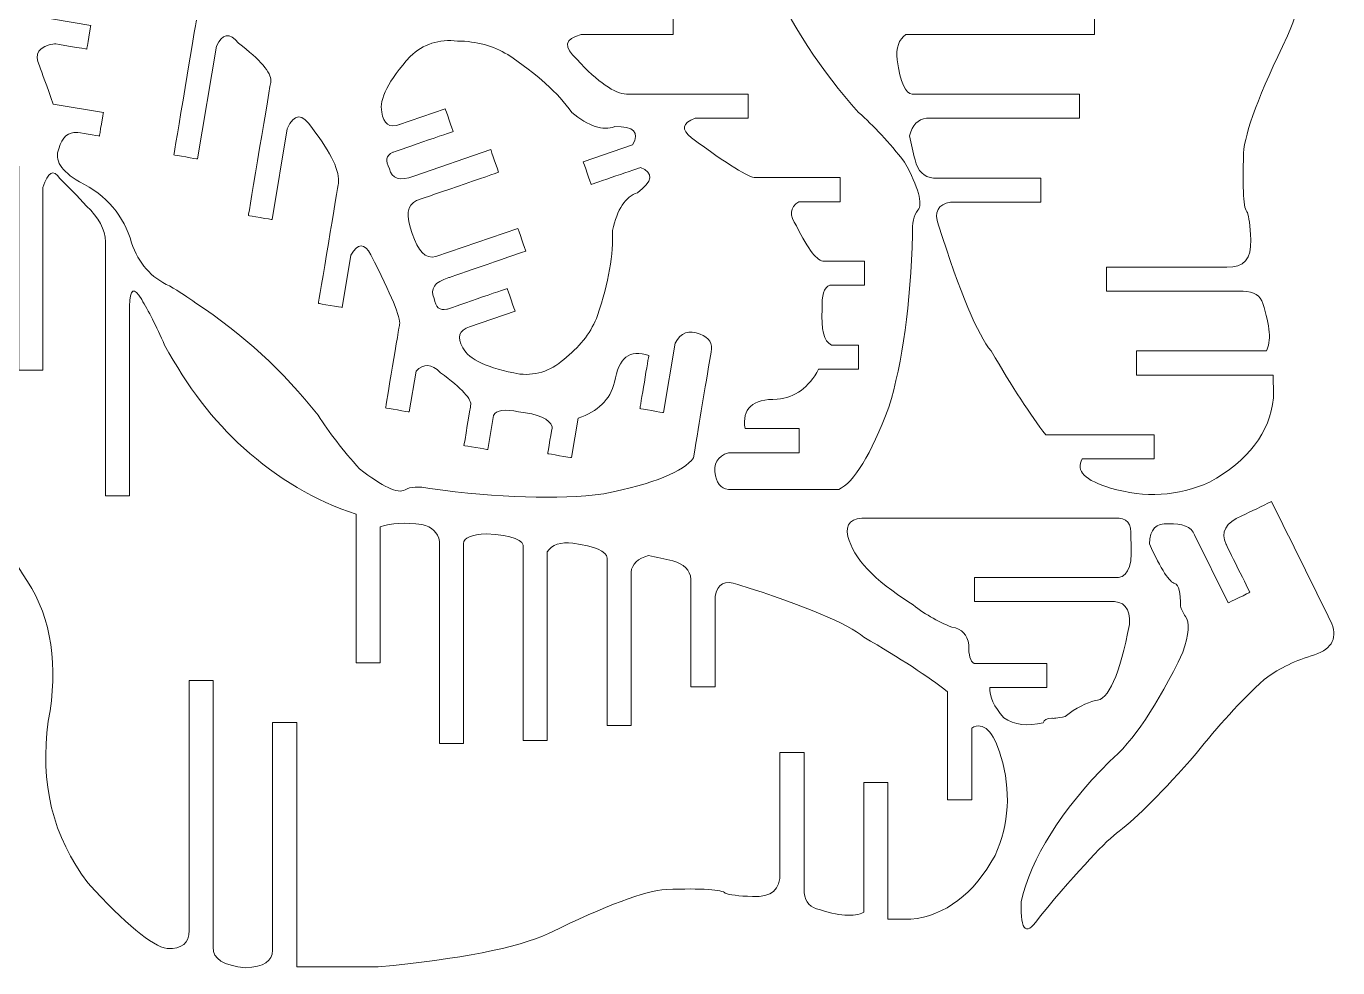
# Model space of a CAD drawing. Header units: inches. Extents: x -288 to 1, y -75 to 219.
# Drawn here: x -149.5 to 1.3, y -75.3 to 33 of the extents above; entities that cross this region are included whole.
import ezdxf

# ---------------------------------------------------------------- set-up
doc = ezdxf.new("R2010")
doc.units = ezdxf.units.IN
doc.header["$MEASUREMENT"] = 0
doc.layers.add('Layer 1', color=7, linetype='Continuous')

msp = doc.modelspace()

# ---------------------------------------------------------------- linework, layer by layer
at = {"layer": 'Layer 1', "color": 1, "lineweight": 9}
for points, knots in [([(-11.4265, 5.3238), (-9.4893, 5.2408), (-8.5767, 6.2889), (-8.689, 8.4682), (-8.689, 8.4682), (-8.7528, 10.1061), (-8.8811, 11.1526), (-9.0732, 11.6081), (-9.0732, 11.6081), (-9.5053, 11.9598), (-9.6495, 14.2288), (-9.5055, 18.415), (-9.5055, 18.415), (-9.3692, 20.8068), (-7.6802, 25.3112), (-4.4384, 31.928), (-4.4384, 31.928), (-2.7727, 35.5676), (-1.494, 42.1005), (-0.6022, 51.5276), (-0.6022, 51.5276), (-0.6002, 54.6485), (-0.5983, 57.7695), (-0.5961, 60.8904)], [0, 0, 0, 0, 0.16666667, 0.16666667, 0.16666667, 0.16666668, 0.33333333, 0.33333333, 0.33333333, 0.33333334, 0.5, 0.5, 0.5, 0.50000001, 0.66666667, 0.66666667, 0.66666667, 0.66666668, 0.83333333, 0.83333333, 0.83333333, 0.83333334, 1, 1, 1, 1]), ([(-56.0536, -20.2499), (-54.3079, -19.4332), (-52.3838, -16.2794), (-50.2813, -10.788), (-50.2813, -10.788), (-48.7237, -5.6119), (-47.8212, 1.008), (-47.5746, 9.0714), (-47.5746, 9.0714), (-47.6489, 10.3838), (-47.4397, 11.3126), (-46.9461, 11.857), (-46.9461, 11.857), (-46.3708, 12.6013), (-46.8821, 14.4505), (-48.48, 17.4043), (-48.48, 17.4043), (-50.2652, 19.661), (-52.0321, 21.5665), (-53.7807, 23.1195), (-53.7807, 23.1195), (-58.1105, 27.9065), (-61.5781, 33.2375), (-64.1826, 39.1129), (-64.1826, 39.1129), (-64.6618, 40.1211), (-65.1414, 41.226), (-65.6206, 42.4269), (-65.6206, 42.4269), (-66.2117, 44.6841), (-67.602, 46.3972), (-69.791, 47.5656), (-69.791, 47.5656), (-72.7307, 48.9265), (-74.7123, 51.28), (-75.7349, 54.6259)], [0, 0, 0, 0, 0.11111111, 0.11111111, 0.11111111, 0.11111112, 0.22222222, 0.22222222, 0.22222222, 0.22222223, 0.33333333, 0.33333333, 0.33333333, 0.33333334, 0.44444444, 0.44444444, 0.44444444, 0.44444445, 0.55555556, 0.55555556, 0.55555556, 0.55555557, 0.66666667, 0.66666667, 0.66666667, 0.66666668, 0.77777778, 0.77777778, 0.77777778, 0.77777779, 0.88888889, 0.88888889, 0.88888889, 0.8888889, 1, 1, 1, 1]), ([(-85.6779, 32.0586), (-85.6779, 32.0586), (-75.0905, 32.0586), (-75.0905, 32.0586), (-75.0905, 32.0586), (-75.0905, 32.0586), (-75.0905, 34.827), (-75.0905, 34.827), (-75.0905, 34.827), (-75.0905, 34.827), (-90.8075, 34.827), (-90.8075, 34.827)], [0, 0, 0, 0, 0.33333333, 0.33333333, 0.33333333, 0.33333334, 0.66666667, 0.66666667, 0.66666667, 0.66666668, 1, 1, 1, 1]), ([(-48.3362, 32.0718), (-48.3362, 32.0718), (-26.6359, 32.0718), (-26.6359, 32.0718), (-26.6359, 32.0718), (-26.6359, 32.0718), (-26.6359, 34.8403), (-26.6359, 34.8403), (-26.6359, 34.8403), (-26.6359, 34.8403), (-48.7683, 34.8403), (-48.7683, 34.8403)], [0, 0, 0, 0, 0.33333333, 0.33333333, 0.33333333, 0.33333334, 0.66666667, 0.66666667, 0.66666667, 0.66666668, 1, 1, 1, 1]), ([(-148.6146, 34.2209), (-148.6146, 34.2209), (-142.0657, 33.126), (-142.0657, 33.126), (-142.0657, 33.126), (-142.0657, 33.126), (-142.5222, 30.3951), (-142.5222, 30.3951), (-142.5222, 30.3951), (-142.5222, 30.3951), (-146.2297, 31.015), (-146.2297, 31.015)], [0, 0, 0, 0, 0.33333333, 0.33333333, 0.33333333, 0.33333334, 0.66666667, 0.66666667, 0.66666667, 0.66666668, 1, 1, 1, 1]), ([(-127.6121, 30.7338), (-127.6121, 30.7338), (-129.7811, 17.7602), (-129.7811, 17.7602), (-129.7811, 17.7602), (-129.7811, 17.7602), (-132.5111, 18.2167), (-132.5111, 18.2167), (-132.5111, 18.2167), (-132.5111, 18.2167), (-129.9191, 33.7203), (-129.9191, 33.7203)], [0, 0, 0, 0, 0.33333333, 0.33333333, 0.33333333, 0.33333334, 0.66666667, 0.66666667, 0.66666667, 0.66666668, 1, 1, 1, 1]), ([(-127.6121, 30.7338), (-126.9456, 32.2105), (-126.1042, 32.3292), (-125.0882, 31.0897), (-125.0882, 31.0897), (-122.5521, 29.1503), (-121.3054, 27.7027), (-121.3483, 26.7464)], [0, 0, 0, 0, 0.5, 0.5, 0.5, 0.50000001, 1, 1, 1, 1]), ([(-85.6779, 32.0586), (-87.5873, 31.5882), (-87.7553, 30.6417), (-86.1813, 29.2189), (-86.1813, 29.2189), (-83.7125, 26.5814), (-81.8032, 25.2489), (-80.453, 25.2215)], [0, 0, 0, 0, 0.5, 0.5, 0.5, 0.50000001, 1, 1, 1, 1]), ([(-48.3362, 32.0718), (-49.1527, 31.5128), (-49.489, 30.5377), (-49.3448, 29.1476), (-49.3448, 29.1476), (-48.9604, 26.5633), (-48.3841, 25.2493), (-47.6156, 25.2052)], [0, 0, 0, 0, 0.5, 0.5, 0.5, 0.50000001, 1, 1, 1, 1]), ([(-146.3911, 24.0794), (-147.122, 26.1617), (-147.6482, 27.627), (-147.9687, 28.4746), (-147.9687, 28.4746), (-148.6319, 29.8452), (-148.0524, 30.6921), (-146.2297, 31.015)], [0, 0, 0, 0, 0.5, 0.5, 0.5, 0.50000001, 1, 1, 1, 1]), ([(-106.5213, 21.738), (-107.7304, 21.2905), (-108.426, 21.7613), (-108.6084, 23.151), (-108.6084, 23.151), (-108.9161, 24.6334), (-107.8226, 26.7678), (-105.3281, 29.5542), (-105.3281, 29.5542), (-103.8366, 30.9755), (-102.0245, 31.5644), (-99.8918, 31.3207), (-99.8918, 31.3207), (-97.7001, 31.2983), (-95.7766, 30.7781), (-94.1216, 29.7597), (-94.1216, 29.7597), (-90.7853, 27.5463), (-88.3294, 25.3333), (-86.7543, 23.1211), (-86.7543, 23.1211), (-84.8159, 21.5245), (-83.1705, 20.9757), (-81.8189, 21.4753), (-81.8189, 21.4753), (-79.6068, 21.5174), (-78.9195, 20.8247), (-79.7566, 19.3973)], [0, 0, 0, 0, 0.14285714, 0.14285714, 0.14285714, 0.14285715, 0.28571429, 0.28571429, 0.28571429, 0.2857143, 0.42857143, 0.42857143, 0.42857143, 0.42857144, 0.57142857, 0.57142857, 0.57142857, 0.57142858, 0.71428571, 0.71428571, 0.71428571, 0.71428572, 0.85714286, 0.85714286, 0.85714286, 0.85714287, 1, 1, 1, 1]), ([(-119.4642, 21.23), (-119.4642, 21.23), (-121.2103, 10.7863), (-121.2103, 10.7863), (-121.2103, 10.7863), (-121.2103, 10.7863), (-123.9403, 11.2427), (-123.9403, 11.2427), (-123.9403, 11.2427), (-123.9403, 11.2427), (-121.3483, 26.7464), (-121.3483, 26.7464)], [0, 0, 0, 0, 0.33333333, 0.33333333, 0.33333333, 0.33333334, 0.66666667, 0.66666667, 0.66666667, 0.66666668, 1, 1, 1, 1]), ([(-72.5676, 22.453), (-72.5676, 22.453), (-66.462, 22.453), (-66.462, 22.453), (-66.462, 22.453), (-66.462, 22.453), (-66.462, 25.2215), (-66.462, 25.2215), (-66.462, 25.2215), (-66.462, 25.2215), (-80.453, 25.2215), (-80.453, 25.2215)], [0, 0, 0, 0, 0.33333333, 0.33333333, 0.33333333, 0.33333334, 0.66666667, 0.66666667, 0.66666667, 0.66666668, 1, 1, 1, 1]), ([(-45.9827, 22.4367), (-45.9827, 22.4367), (-28.3648, 22.4367), (-28.3648, 22.4367), (-28.3648, 22.4367), (-28.3648, 22.4367), (-28.3648, 25.2052), (-28.3648, 25.2052), (-28.3648, 25.2052), (-28.3648, 25.2052), (-47.6156, 25.2052), (-47.6156, 25.2052)], [0, 0, 0, 0, 0.33333333, 0.33333333, 0.33333333, 0.33333334, 0.66666667, 0.66666667, 0.66666667, 0.66666668, 1, 1, 1, 1]), ([(-146.3911, 24.0794), (-146.3911, 24.0794), (-140.6141, 23.1135), (-140.6141, 23.1135), (-140.6141, 23.1135), (-140.6141, 23.1135), (-141.0707, 20.3827), (-141.0707, 20.3827), (-141.0707, 20.3827), (-141.0707, 20.3827), (-143.6507, 20.8142), (-143.6507, 20.8142)], [0, 0, 0, 0, 0.33333333, 0.33333333, 0.33333333, 0.33333334, 0.66666667, 0.66666667, 0.66666667, 0.66666668, 1, 1, 1, 1]), ([(-119.4642, 21.23), (-118.6855, 23.0359), (-117.7244, 23.0456), (-116.581, 21.2584), (-116.581, 21.2584), (-114.3873, 18.3883), (-113.3883, 16.2852), (-113.5839, 14.9489)], [0, 0, 0, 0, 0.5, 0.5, 0.5, 0.50000001, 1, 1, 1, 1]), ([(-106.6697, 21.6869), (-106.6697, 21.6869), (-101.2989, 23.5373), (-101.2989, 23.5373), (-101.2989, 23.5373), (-101.2989, 23.5373), (-100.3971, 20.9198), (-100.3971, 20.9198), (-100.3971, 20.9198), (-100.3971, 20.9198), (-107.3451, 18.526), (-107.3451, 18.526)], [0, 0, 0, 0, 0.33333333, 0.33333333, 0.33333333, 0.33333334, 0.66666667, 0.66666667, 0.66666667, 0.66666668, 1, 1, 1, 1]), ([(-72.5676, 22.453), (-74.0616, 21.8867), (-74.1975, 21.1323), (-72.975, 20.1898), (-72.975, 20.1898), (-68.8128, 17.1037), (-66.36, 15.579), (-65.6169, 15.6158)], [0, 0, 0, 0, 0.5, 0.5, 0.5, 0.50000001, 1, 1, 1, 1]), ([(-45.9827, 22.4367), (-46.9432, 22.3411), (-47.5837, 21.6698), (-47.9041, 20.4232), (-47.9041, 20.4232), (-47.7276, 19.4968), (-47.5193, 18.5701), (-47.2795, 17.6433), (-47.2795, 17.6433), (-46.9591, 16.3595), (-46.2548, 15.6619), (-45.1668, 15.551)], [0, 0, 0, 0, 0.33333333, 0.33333333, 0.33333333, 0.33333334, 0.66666667, 0.66666667, 0.66666667, 0.66666668, 1, 1, 1, 1]), ([(-104.9305, 15.7942), (-106.5335, 15.1876), (-107.4605, 15.4695), (-107.7116, 16.6406), (-107.7116, 16.6406), (-108.2226, 17.5346), (-108.1003, 18.1631), (-107.3451, 18.526)], [0, 0, 0, 0, 0.5, 0.5, 0.5, 0.50000001, 1, 1, 1, 1]), ([(-104.9305, 15.7942), (-104.9305, 15.7942), (-96.0752, 18.8452), (-96.0752, 18.8452), (-96.0752, 18.8452), (-96.0752, 18.8452), (-95.1734, 16.2278), (-95.1734, 16.2278), (-95.1734, 16.2278), (-95.1734, 16.2278), (-104.5964, 12.9812), (-104.5964, 12.9812)], [0, 0, 0, 0, 0.33333333, 0.33333333, 0.33333333, 0.33333334, 0.66666667, 0.66666667, 0.66666667, 0.66666668, 1, 1, 1, 1]), ([(-79.7566, 19.3973), (-79.7566, 19.3973), (-85.4328, 17.4418), (-85.4328, 17.4418), (-85.4328, 17.4418), (-85.4328, 17.4418), (-84.531, 14.8243), (-84.531, 14.8243), (-84.531, 14.8243), (-84.531, 14.8243), (-78.8547, 16.7798), (-78.8547, 16.7798)], [0, 0, 0, 0, 0.33333333, 0.33333333, 0.33333333, 0.33333334, 0.66666667, 0.66666667, 0.66666667, 0.66666668, 1, 1, 1, 1]), ([(-147.5686, 14.4633), (-147.5686, 14.4633), (-147.5686, -6.5212), (-147.5686, -6.5212), (-147.5686, -6.5212), (-147.5686, -6.5212), (-150.3371, -6.5212), (-150.3371, -6.5212), (-150.3371, -6.5212), (-150.3371, -6.5212), (-150.3371, 16.9128), (-150.3371, 16.9128)], [0, 0, 0, 0, 0.33333333, 0.33333333, 0.33333333, 0.33333334, 0.66666667, 0.66666667, 0.66666667, 0.66666668, 1, 1, 1, 1]), ([(-147.5686, 14.4633), (-147.0096, 16.2884), (-146.3545, 16.6405), (-145.6034, 15.5198), (-145.6034, 15.5198), (-144.5808, 14.5274), (-143.558, 13.4707), (-142.5354, 12.35)], [0, 0, 0, 0, 0.5, 0.5, 0.5, 0.50000001, 1, 1, 1, 1]), ([(-98.4977, -1.5502), (-99.7258, -1.9424), (-99.9838, -2.7417), (-99.2714, -3.9489), (-99.2714, -3.9489), (-98.6008, -5.3062), (-96.4246, -6.3141), (-92.7432, -6.9726), (-92.7432, -6.9726), (-90.6928, -7.1736), (-88.9025, -6.5213), (-87.3725, -5.0157), (-87.3725, -5.0157), (-85.6597, -3.6481), (-84.4648, -2.0535), (-83.7884, -0.2318), (-83.7884, -0.2318), (-82.5235, 3.5669), (-81.9519, 6.823), (-82.0737, 9.5359), (-82.0737, 9.5359), (-81.5301, 11.9876), (-80.5719, 13.4335), (-79.1994, 13.8724), (-79.1994, 13.8724), (-77.4308, 15.2019), (-77.3161, 16.1709), (-78.8547, 16.7798)], [0, 0, 0, 0, 0.14285714, 0.14285714, 0.14285714, 0.14285715, 0.28571429, 0.28571429, 0.28571429, 0.2857143, 0.42857143, 0.42857143, 0.42857143, 0.42857144, 0.57142857, 0.57142857, 0.57142857, 0.57142858, 0.71428571, 0.71428571, 0.71428571, 0.71428572, 0.85714286, 0.85714286, 0.85714286, 0.85714287, 1, 1, 1, 1]), ([(-72.7686, -16.6158), (-73.8618, -18.2031), (-77.2891, -19.5812), (-83.0509, -20.7497), (-83.0509, -20.7497), (-88.4119, -21.4329), (-95.0885, -21.2318), (-103.0805, -20.1457), (-103.0805, -20.1457), (-104.3625, -19.856), (-105.3128, -19.9093), (-105.9311, -20.3064), (-105.9311, -20.3064), (-106.7599, -20.7512), (-108.499, -19.942), (-111.1482, -17.8788), (-111.1482, -17.8788), (-113.0792, -15.7458), (-114.6668, -13.6888), (-115.9098, -11.7079), (-115.9098, -11.7079), (-119.9162, -6.6477), (-124.6012, -2.3483), (-129.9654, 1.1896), (-129.9654, 1.1896), (-130.8805, 1.8285), (-131.891, 2.4837), (-132.9962, 3.1543), (-132.9962, 3.1543), (-135.1245, 4.1095), (-136.5845, 5.7634), (-137.3757, 8.1153), (-137.3757, 8.1153), (-138.2328, 11.2395), (-140.2268, 13.5822), (-143.3576, 15.1425)], [0, 0, 0, 0, 0.11111111, 0.11111111, 0.11111111, 0.11111112, 0.22222222, 0.22222222, 0.22222222, 0.22222223, 0.33333333, 0.33333333, 0.33333333, 0.33333334, 0.44444444, 0.44444444, 0.44444444, 0.44444445, 0.55555556, 0.55555556, 0.55555556, 0.55555557, 0.66666667, 0.66666667, 0.66666667, 0.66666668, 0.77777778, 0.77777778, 0.77777778, 0.77777779, 0.88888889, 0.88888889, 0.88888889, 0.8888889, 1, 1, 1, 1]), ([(-60.6352, 12.8473), (-60.6352, 12.8473), (-55.8761, 12.8473), (-55.8761, 12.8473), (-55.8761, 12.8473), (-55.8761, 12.8473), (-55.8761, 15.6158), (-55.8761, 15.6158), (-55.8761, 15.6158), (-55.8761, 15.6158), (-65.6169, 15.6158), (-65.6169, 15.6158)], [0, 0, 0, 0, 0.33333333, 0.33333333, 0.33333333, 0.33333334, 0.66666667, 0.66666667, 0.66666667, 0.66666668, 1, 1, 1, 1]), ([(-43.1971, 12.7825), (-43.1971, 12.7825), (-32.8075, 12.7825), (-32.8075, 12.7825), (-32.8075, 12.7825), (-32.8075, 12.7825), (-32.8075, 15.551), (-32.8075, 15.551), (-32.8075, 15.551), (-32.8075, 15.551), (-45.1668, 15.551), (-45.1668, 15.551)], [0, 0, 0, 0, 0.33333333, 0.33333333, 0.33333333, 0.33333334, 0.66666667, 0.66666667, 0.66666667, 0.66666668, 1, 1, 1, 1]), ([(-112.1544, 6.7142), (-112.1544, 6.7142), (-113.1613, 0.6914), (-113.1613, 0.6914), (-113.1613, 0.6914), (-113.1613, 0.6914), (-115.8912, 1.1478), (-115.8912, 1.1478), (-115.8912, 1.1478), (-115.8912, 1.1478), (-113.5839, 14.9489), (-113.5839, 14.9489)], [0, 0, 0, 0, 0.33333333, 0.33333333, 0.33333333, 0.33333334, 0.66666667, 0.66666667, 0.66666667, 0.66666668, 1, 1, 1, 1]), ([(-60.6352, 12.8473), (-61.69, 12.1688), (-61.7861, 11.2385), (-60.9229, 10.0559), (-60.9229, 10.0559), (-59.5486, 7.3061), (-58.4941, 5.9577), (-57.7592, 6.0102)], [0, 0, 0, 0, 0.5, 0.5, 0.5, 0.50000001, 1, 1, 1, 1]), ([(-43.1971, 12.7825), (-44.6539, 12.5302), (-45.1183, 11.6579), (-44.5899, 10.1653), (-44.5899, 10.1653), (-42.098, 2.3468), (-40.0757, -2.483), (-38.523, -4.3231), (-38.523, -4.3231), (-36.0889, -8.5092), (-33.9968, -11.7211), (-32.2466, -13.9578)], [0, 0, 0, 0, 0.33333333, 0.33333333, 0.33333333, 0.33333334, 0.66666667, 0.66666667, 0.66666667, 0.66666668, 1, 1, 1, 1]), ([(-102.3751, 6.5339), (-102.3751, 6.5339), (-92.9522, 9.7809), (-92.9522, 9.7809), (-92.9522, 9.7809), (-92.9522, 9.7809), (-92.0504, 7.1634), (-92.0504, 7.1634), (-92.0504, 7.1634), (-92.0504, 7.1634), (-100.9056, 4.1121), (-100.9056, 4.1121)], [0, 0, 0, 0, 0.33333333, 0.33333333, 0.33333333, 0.33333334, 0.66666667, 0.66666667, 0.66666667, 0.66666668, 1, 1, 1, 1]), ([(-130.741, -70.9785), (-130.7276, -72.4037), (-131.575, -73.0919), (-133.2841, -73.044), (-133.2841, -73.044), (-135.0416, -72.74), (-138.0775, -70.2263), (-142.3916, -65.5033), (-142.3916, -65.5033), (-146.4327, -60.1809), (-147.9501, -53.9804), (-146.9435, -46.902), (-146.9435, -46.902), (-145.7624, -40.518), (-146.5604, -35.1553), (-149.3374, -30.8144), (-149.3374, -30.8144), (-155.3703, -21.3023), (-161.084, -16.3866), (-166.4784, -16.0672), (-166.4784, -16.0672), (-179.1187, -16.5783), (-185.5026, -15.6846), (-185.6303, -13.3862), (-185.6303, -13.3862), (-186.3006, -12.237), (-186.5241, -7.6406), (-186.3006, 0.403), (-186.3006, 0.403), (-186.0609, 1.4638), (-185.15, 2.5004), (-183.5682, 3.5129), (-183.5682, 3.5129), (-182.6894, 4.5694), (-182.0341, 5.6262), (-181.6028, 6.6825), (-181.6028, 6.6825), (-180.776, 7.6911), (-180.0689, 7.8995), (-179.4819, 7.3073)], [0, 0, 0, 0, 0.1, 0.1, 0.1, 0.10000001, 0.2, 0.2, 0.2, 0.20000001, 0.3, 0.3, 0.3, 0.30000001, 0.4, 0.4, 0.4, 0.40000001, 0.5, 0.5, 0.5, 0.50000001, 0.6, 0.6, 0.6, 0.60000001, 0.7, 0.7, 0.7, 0.70000001, 0.8, 0.8, 0.8, 0.80000001, 0.9, 0.9, 0.9, 0.90000001, 1, 1, 1, 1]), ([(-137.5981, 0.8232), (-137.5981, 0.8232), (-137.5981, -20.9969), (-137.5981, -20.9969), (-137.5981, -20.9969), (-137.5981, -20.9969), (-140.3666, -20.9969), (-140.3666, -20.9969), (-140.3666, -20.9969), (-140.3666, -20.9969), (-140.3666, 8.2197), (-140.3666, 8.2197)], [0, 0, 0, 0, 0.33333333, 0.33333333, 0.33333333, 0.33333334, 0.66666667, 0.66666667, 0.66666667, 0.66666668, 1, 1, 1, 1]), ([(-112.1544, 6.7142), (-111.3495, 8.0945), (-110.5831, 8.1041), (-109.8554, 6.7429), (-109.8554, 6.7429), (-107.4987, 2.1284), (-106.3996, -0.5425), (-106.5584, -1.2694)], [0, 0, 0, 0, 0.5, 0.5, 0.5, 0.50000001, 1, 1, 1, 1]), ([(-57.0881, 3.2418), (-57.0881, 3.2418), (-53.0957, 3.2418), (-53.0957, 3.2418), (-53.0957, 3.2418), (-53.0957, 3.2418), (-53.0957, 6.0102), (-53.0957, 6.0102), (-53.0957, 6.0102), (-53.0957, 6.0102), (-57.7592, 6.0102), (-57.7592, 6.0102)], [0, 0, 0, 0, 0.33333333, 0.33333333, 0.33333333, 0.33333334, 0.66666667, 0.66666667, 0.66666667, 0.66666668, 1, 1, 1, 1]), ([(-9.557, 2.5553), (-9.557, 2.5553), (-25.2741, 2.5553), (-25.2741, 2.5553), (-25.2741, 2.5553), (-25.2741, 2.5553), (-25.2741, 5.3238), (-25.2741, 5.3238), (-25.2741, 5.3238), (-25.2741, 5.3238), (-11.4265, 5.3238), (-11.4265, 5.3238)], [0, 0, 0, 0, 0.33333333, 0.33333333, 0.33333333, 0.33333334, 0.66666667, 0.66666667, 0.66666667, 0.66666668, 1, 1, 1, 1]), ([(-137.5981, 0.8232), (-137.5503, 2.8725), (-137.0868, 3.1287), (-136.2079, 1.5919), (-136.2079, 1.5919), (-135.4252, 0.3269), (-134.5463, -1.4182), (-133.5716, -3.6432), (-133.5716, -3.6432), (-130.9674, -8.4141), (-127.9472, -12.3525), (-124.5118, -15.4582)], [0, 0, 0, 0, 0.33333333, 0.33333333, 0.33333333, 0.33333334, 0.66666667, 0.66666667, 0.66666667, 0.66666668, 1, 1, 1, 1]), ([(-100.9056, 4.1121), (-102.542, 3.6026), (-103.0986, 2.8095), (-102.5751, 1.7323), (-102.5751, 1.7323), (-102.427, 0.7132), (-101.9435, 0.2935), (-101.125, 0.4728)], [0, 0, 0, 0, 0.5, 0.5, 0.5, 0.50000001, 1, 1, 1, 1]), ([(-57.0881, 3.2418), (-57.7593, 3.0117), (-58.0472, 2.081), (-57.9509, 0.4503), (-57.9509, 0.4503), (-58.1107, -1.8351), (-57.7593, -3.1996), (-56.8961, -3.6434)], [0, 0, 0, 0, 0.5, 0.5, 0.5, 0.50000001, 1, 1, 1, 1]), ([(-98.4977, -1.5502), (-98.4977, -1.5502), (-93.2753, 0.2492), (-93.2753, 0.2492), (-93.2753, 0.2492), (-93.2753, 0.2492), (-94.1771, 2.8666), (-94.1771, 2.8666), (-94.1771, 2.8666), (-94.1771, 2.8666), (-101.125, 0.4728), (-101.125, 0.4728)], [0, 0, 0, 0, 0.33333333, 0.33333333, 0.33333333, 0.33333334, 0.66666667, 0.66666667, 0.66666667, 0.66666668, 1, 1, 1, 1]), ([(-6.8878, -4.3231), (-6.3034, -3.2438), (-6.4398, -1.425), (-7.2962, 1.1343), (-7.2962, 1.1343), (-7.5669, 2.0666), (-8.3207, 2.5403), (-9.557, 2.5553)], [0, 0, 0, 0, 0.5, 0.5, 0.5, 0.50000001, 1, 1, 1, 1]), ([(-104.65, -6.6398), (-104.65, -6.6398), (-105.4349, -11.3344), (-105.4349, -11.3344), (-105.4349, -11.3344), (-105.4349, -11.3344), (-108.1649, -10.878), (-108.1649, -10.878), (-108.1649, -10.878), (-108.1649, -10.878), (-106.5584, -1.2694), (-106.5584, -1.2694)], [0, 0, 0, 0, 0.33333333, 0.33333333, 0.33333333, 0.33333334, 0.66666667, 0.66666667, 0.66666667, 0.66666668, 1, 1, 1, 1]), ([(-74.8504, -3.4073), (-74.2365, -2.1979), (-73.2845, -1.8544), (-71.995, -2.3779), (-71.995, -2.3779), (-70.9431, -2.7845), (-70.5224, -3.4717), (-70.7329, -4.4397), (-70.7329, -4.4397), (-71.5379, -9.2548), (-71.9633, -11.8005), (-72.7686, -16.6158)], [0, 0, 0, 0, 0.33333333, 0.33333333, 0.33333333, 0.33333334, 0.66666667, 0.66666667, 0.66666667, 0.66666668, 1, 1, 1, 1]), ([(-86.0302, -12.0372), (-83.7586, -11.299), (-82.359, -9.9289), (-81.8318, -7.927), (-81.8318, -7.927), (-81.3955, -5.1), (-80.0836, -4.0716), (-77.8966, -4.8424)], [0, 0, 0, 0, 0.5, 0.5, 0.5, 0.50000001, 1, 1, 1, 1]), ([(-74.8504, -3.4073), (-74.8504, -3.4073), (-76.1887, -11.4122), (-76.1887, -11.4122), (-76.1887, -11.4122), (-76.1887, -11.4122), (-78.9187, -10.9558), (-78.9187, -10.9558), (-78.9187, -10.9558), (-78.9187, -10.9558), (-77.8966, -4.8424), (-77.8966, -4.8424)], [0, 0, 0, 0, 0.33333333, 0.33333333, 0.33333333, 0.33333334, 0.66666667, 0.66666667, 0.66666667, 0.66666668, 1, 1, 1, 1]), ([(-58.3824, -6.4119), (-58.3824, -6.4119), (-53.7668, -6.4119), (-53.7668, -6.4119), (-53.7668, -6.4119), (-53.7668, -6.4119), (-53.7668, -3.6434), (-53.7668, -3.6434), (-53.7668, -3.6434), (-53.7668, -3.6434), (-56.8961, -3.6434), (-56.8961, -3.6434)], [0, 0, 0, 0, 0.33333333, 0.33333333, 0.33333333, 0.33333334, 0.66666667, 0.66666667, 0.66666667, 0.66666668, 1, 1, 1, 1]), ([(-6.0941, -7.0915), (-6.0941, -7.0915), (-21.8112, -7.0915), (-21.8112, -7.0915), (-21.8112, -7.0915), (-21.8112, -7.0915), (-21.8112, -4.3231), (-21.8112, -4.3231), (-21.8112, -4.3231), (-21.8112, -4.3231), (-6.8878, -4.3231), (-6.8878, -4.3231)], [0, 0, 0, 0, 0.33333333, 0.33333333, 0.33333333, 0.33333334, 0.66666667, 0.66666667, 0.66666667, 0.66666668, 1, 1, 1, 1]), ([(-104.65, -6.6398), (-103.807, -5.7113), (-102.8737, -5.7698), (-101.85, -6.8163), (-101.85, -6.8163), (-99.3651, -8.6253), (-98.2093, -9.8878), (-98.3823, -10.6041)], [0, 0, 0, 0, 0.5, 0.5, 0.5, 0.50000001, 1, 1, 1, 1]), ([(-58.3824, -6.4119), (-59.485, -8.531), (-61.0669, -9.6858), (-63.1281, -9.8757), (-63.1281, -9.8757), (-65.9881, -9.8399), (-67.2185, -10.9645), (-66.8189, -13.2491)], [0, 0, 0, 0, 0.5, 0.5, 0.5, 0.50000001, 1, 1, 1, 1]), ([(-28.0682, -16.7265), (-28.8364, -18.1008), (-27.7479, -19.2193), (-24.8023, -20.0819), (-24.8023, -20.0819), (-20.8481, -21.2641), (-17.0539, -21.0407), (-13.4197, -19.4108), (-13.4197, -19.4108), (-8.9533, -16.9503), (-6.5038, -13.7225), (-6.0714, -9.7278), (-6.0714, -9.7278), (-6.0789, -8.8491), (-6.0865, -7.9701), (-6.0941, -7.0915)], [0, 0, 0, 0, 0.25, 0.25, 0.25, 0.25000001, 0.5, 0.5, 0.5, 0.50000001, 0.75, 0.75, 0.75, 0.75000001, 1, 1, 1, 1]), ([(-95.763, -11.7225), (-95.763, -11.7225), (-96.4214, -15.6606), (-96.4214, -15.6606), (-96.4214, -15.6606), (-96.4214, -15.6606), (-99.1514, -15.2042), (-99.1514, -15.2042), (-99.1514, -15.2042), (-99.1514, -15.2042), (-98.3823, -10.6041), (-98.3823, -10.6041)], [0, 0, 0, 0, 0.33333333, 0.33333333, 0.33333333, 0.33333334, 0.66666667, 0.66666667, 0.66666667, 0.66666668, 1, 1, 1, 1]), ([(-95.763, -11.7225), (-95.4255, -11.0982), (-94.4602, -10.9677), (-92.8681, -11.3316), (-92.8681, -11.3316), (-90.5881, -11.5507), (-89.3005, -12.1222), (-89.0052, -13.0469)], [0, 0, 0, 0, 0.5, 0.5, 0.5, 0.50000001, 1, 1, 1, 1]), ([(-86.0302, -12.0372), (-86.0302, -12.0372), (-86.7913, -16.5901), (-86.7913, -16.5901), (-86.7913, -16.5901), (-86.7913, -16.5901), (-89.5213, -16.1337), (-89.5213, -16.1337), (-89.5213, -16.1337), (-89.5213, -16.1337), (-89.0052, -13.0469), (-89.0052, -13.0469)], [0, 0, 0, 0, 0.33333333, 0.33333333, 0.33333333, 0.33333334, 0.66666667, 0.66666667, 0.66666667, 0.66666668, 1, 1, 1, 1]), ([(-68.7365, -16.0176), (-68.7365, -16.0176), (-60.6214, -16.0176), (-60.6214, -16.0176), (-60.6214, -16.0176), (-60.6214, -16.0176), (-60.6214, -13.2491), (-60.6214, -13.2491), (-60.6214, -13.2491), (-60.6214, -13.2491), (-66.8189, -13.2491), (-66.8189, -13.2491)], [0, 0, 0, 0, 0.33333333, 0.33333333, 0.33333333, 0.33333334, 0.66666667, 0.66666667, 0.66666667, 0.66666668, 1, 1, 1, 1]), ([(-28.0682, -16.7265), (-28.0682, -16.7265), (-19.7963, -16.7265), (-19.7963, -16.7265), (-19.7963, -16.7265), (-19.7963, -16.7265), (-19.7963, -13.958), (-19.7963, -13.958), (-19.7963, -13.958), (-19.7963, -13.958), (-32.2466, -13.9578), (-32.2466, -13.9578)], [0, 0, 0, 0, 0.33333333, 0.33333333, 0.33333333, 0.33333334, 0.66666667, 0.66666667, 0.66666667, 0.66666668, 1, 1, 1, 1]), ([(-68.7365, -16.0176), (-70.0304, -16.4238), (-70.5261, -17.3063), (-70.2225, -18.6648), (-70.2225, -18.6648), (-69.995, -19.7695), (-69.3865, -20.298), (-68.3972, -20.2499), (-68.3972, -20.2499), (-63.5158, -20.2499), (-60.9352, -20.2501), (-56.0536, -20.2499)], [0, 0, 0, 0, 0.33333333, 0.33333333, 0.33333333, 0.33333334, 0.66666667, 0.66666667, 0.66666667, 0.66666668, 1, 1, 1, 1]), ([(-11.5112, -26.5592), (-12.1798, -25.1483), (-11.5804, -24.0577), (-9.7128, -23.2878), (-9.7128, -23.2878), (-8.572, -22.7334), (-7.4309, -22.1789), (-6.2898, -21.6245)], [0, 0, 0, 0, 0.5, 0.5, 0.5, 0.50000001, 1, 1, 1, 1]), ([(-7.1384, -42.1026), (-5.6679, -40.9664), (-3.8696, -40.0605), (-1.7438, -39.3858), (-1.7438, -39.3858), (0.5251, -38.7479), (1.3239, -37.5142), (0.6523, -35.6853), (0.6523, -35.6853), (-1.6617, -30.9983), (-3.9759, -26.3112), (-6.2898, -21.6245)], [0, 0, 0, 0, 0.33333333, 0.33333333, 0.33333333, 0.33333334, 0.66666667, 0.66666667, 0.66666667, 0.66666668, 1, 1, 1, 1]), ([(-108.7889, -24.5355), (-108.7889, -24.5355), (-108.7889, -40.1841), (-108.7889, -40.1841), (-108.7889, -40.1841), (-108.7889, -40.1841), (-111.5574, -40.1841), (-111.5574, -40.1841), (-111.5574, -40.1841), (-111.5574, -40.1841), (-111.5574, -23.0947), (-111.5574, -23.0947)], [0, 0, 0, 0, 0.33333333, 0.33333333, 0.33333333, 0.33333334, 0.66666667, 0.66666667, 0.66666667, 0.66666668, 1, 1, 1, 1]), ([(-108.7889, -24.5355), (-107.5107, -24.1034), (-105.9126, -24.0231), (-103.9955, -24.2954), (-103.9955, -24.2954), (-102.817, -24.5517), (-102.1418, -25.192), (-101.9703, -26.2164)], [0, 0, 0, 0, 0.5, 0.5, 0.5, 0.50000001, 1, 1, 1, 1]), ([(-52.7522, -23.5464), (-54.6131, -23.4719), (-55.3617, -24.171), (-54.9975, -25.6446), (-54.9975, -25.6446), (-54.3891, -28.1372), (-51.9875, -30.6937), (-47.7931, -33.3143)], [0, 0, 0, 0, 0.5, 0.5, 0.5, 0.50000001, 1, 1, 1, 1]), ([(-15.1311, -25.4808), (-15.5409, -24.5314), (-16.549, -24.1096), (-18.1557, -24.2155), (-18.1557, -24.2155), (-19.5595, -24.0427), (-20.2885, -24.8044), (-20.342, -26.5002), (-20.342, -26.5002), (-18.9727, -29.4663), (-17.9942, -30.983), (-17.4067, -31.05), (-17.4067, -31.05), (-16.9528, -31.2366), (-16.7331, -32.1101), (-16.7485, -33.671), (-16.7485, -33.671), (-16.6676, -34.0326), (-16.4799, -34.4312), (-16.1852, -34.8659), (-16.1852, -34.8659), (-15.6947, -35.5165), (-15.7934, -36.8865), (-16.4817, -38.9758), (-16.4817, -38.9758), (-19.4179, -45.0943), (-22.236, -49.2802), (-24.9357, -51.5323), (-24.9357, -51.5323), (-30.55, -57.2324), (-33.9329, -62.6163), (-35.0841, -67.684), (-35.0841, -67.684), (-35.1846, -71.1971), (-34.4434, -71.7241), (-32.8605, -69.2641), (-32.8605, -69.2641), (-28.3196, -63.8441), (-25.3035, -60.6052), (-23.8118, -59.5475), (-23.8118, -59.5475), (-21.739, -57.9706), (-18.7884, -54.9961), (-14.9594, -50.6242), (-14.9594, -50.6242), (-12.4798, -47.4537), (-9.8729, -44.6131), (-7.1384, -42.1026)], [0, 0, 0, 0, 0.08333333, 0.08333333, 0.08333333, 0.08333334, 0.16666667, 0.16666667, 0.16666667, 0.16666668, 0.25, 0.25, 0.25, 0.25000001, 0.33333333, 0.33333333, 0.33333333, 0.33333334, 0.41666667, 0.41666667, 0.41666667, 0.41666668, 0.5, 0.5, 0.5, 0.50000001, 0.58333333, 0.58333333, 0.58333333, 0.58333334, 0.66666667, 0.66666667, 0.66666667, 0.66666668, 0.75, 0.75, 0.75, 0.75000001, 0.83333333, 0.83333333, 0.83333333, 0.83333334, 0.91666667, 0.91666667, 0.91666667, 0.91666668, 1, 1, 1, 1]), ([(-24.3075, -23.5464), (-22.9303, -23.4555), (-22.3219, -24.1708), (-22.4823, -25.6926), (-22.4823, -25.6926), (-22.2102, -28.673), (-22.6745, -30.2305), (-23.8752, -30.365)], [0, 0, 0, 0, 0.5, 0.5, 0.5, 0.50000001, 1, 1, 1, 1]), ([(-99.2018, -26.4566), (-99.1861, -25.8003), (-98.3071, -25.432), (-96.5653, -25.352), (-96.5653, -25.352), (-93.5657, -25.512), (-92.1555, -26.0562), (-92.3354, -26.985)], [0, 0, 0, 0, 0.5, 0.5, 0.5, 0.50000001, 1, 1, 1, 1]), ([(-15.1311, -25.4808), (-15.1311, -25.4808), (-11.2698, -33.3016), (-11.2698, -33.3016), (-11.2698, -33.3016), (-11.2698, -33.3016), (-8.7874, -32.076), (-8.7874, -32.076), (-8.7874, -32.076), (-8.7874, -32.076), (-11.5112, -26.5592), (-11.5112, -26.5592)], [0, 0, 0, 0, 0.33333333, 0.33333333, 0.33333333, 0.33333334, 0.66666667, 0.66666667, 0.66666667, 0.66666668, 1, 1, 1, 1]), ([(-99.2018, -26.4566), (-99.2018, -26.4566), (-99.2018, -49.4535), (-99.2018, -49.4535), (-99.2018, -49.4535), (-99.2018, -49.4535), (-101.9703, -49.4535), (-101.9703, -49.4535), (-101.9703, -49.4535), (-101.9703, -49.4535), (-101.9703, -26.2164), (-101.9703, -26.2164)], [0, 0, 0, 0, 0.33333333, 0.33333333, 0.33333333, 0.33333334, 0.66666667, 0.66666667, 0.66666667, 0.66666668, 1, 1, 1, 1]), ([(-89.5669, -27.4171), (-89.5669, -27.4171), (-89.5669, -49.1173), (-89.5669, -49.1173), (-89.5669, -49.1173), (-89.5669, -49.1173), (-92.3354, -49.1173), (-92.3354, -49.1173), (-92.3354, -49.1173), (-92.3354, -49.1173), (-92.3354, -26.985), (-92.3354, -26.985)], [0, 0, 0, 0, 0.33333333, 0.33333333, 0.33333333, 0.33333334, 0.66666667, 0.66666667, 0.66666667, 0.66666668, 1, 1, 1, 1]), ([(-89.5669, -27.4171), (-89.0079, -26.6006), (-88.0328, -26.2643), (-86.6427, -26.4085), (-86.6427, -26.4085), (-84.0584, -26.7929), (-82.7444, -27.3692), (-82.7002, -28.1376)], [0, 0, 0, 0, 0.5, 0.5, 0.5, 0.50000001, 1, 1, 1, 1]), ([(-79.9318, -29.7706), (-79.9318, -29.7706), (-79.9318, -47.3884), (-79.9318, -47.3884), (-79.9318, -47.3884), (-79.9318, -47.3884), (-82.7002, -47.3884), (-82.7002, -47.3884), (-82.7002, -47.3884), (-82.7002, -47.3884), (-82.7002, -28.1376), (-82.7002, -28.1376)], [0, 0, 0, 0, 0.33333333, 0.33333333, 0.33333333, 0.33333334, 0.66666667, 0.66666667, 0.66666667, 0.66666668, 1, 1, 1, 1]), ([(-79.9318, -29.7706), (-79.8362, -28.8101), (-79.1649, -28.1695), (-77.9183, -27.8492), (-77.9183, -27.8492), (-76.9918, -28.0257), (-76.0652, -28.234), (-75.1384, -28.4737), (-75.1384, -28.4737), (-73.8545, -28.7941), (-73.157, -29.4985), (-73.046, -30.5865)], [0, 0, 0, 0, 0.33333333, 0.33333333, 0.33333333, 0.33333334, 0.66666667, 0.66666667, 0.66666667, 0.66666668, 1, 1, 1, 1]), ([(-70.2776, -32.5562), (-70.2776, -32.5562), (-70.2776, -42.9457), (-70.2776, -42.9457), (-70.2776, -42.9457), (-70.2776, -42.9457), (-73.046, -42.9457), (-73.046, -42.9457), (-73.046, -42.9457), (-73.046, -42.9457), (-73.046, -30.5865), (-73.046, -30.5865)], [0, 0, 0, 0, 0.33333333, 0.33333333, 0.33333333, 0.33333334, 0.66666667, 0.66666667, 0.66666667, 0.66666668, 1, 1, 1, 1]), ([(-70.2776, -32.5562), (-70.0253, -31.0993), (-69.153, -30.635), (-67.6603, -31.1634), (-67.6603, -31.1634), (-59.8419, -33.6553), (-55.0121, -35.6775), (-53.172, -37.2303), (-53.172, -37.2303), (-48.9859, -39.6644), (-45.774, -41.7565), (-43.5373, -43.5066)], [0, 0, 0, 0, 0.33333333, 0.33333333, 0.33333333, 0.33333334, 0.66666667, 0.66666667, 0.66666667, 0.66666668, 1, 1, 1, 1]), ([(-23.8752, -30.365), (-23.8752, -30.365), (-40.4644, -30.365), (-40.4644, -30.365), (-40.4644, -30.365), (-40.4644, -30.365), (-40.4644, -33.1335), (-40.4644, -33.1335), (-40.4644, -33.1335), (-40.4644, -33.1335), (-24.9319, -33.1335), (-24.9319, -33.1335)], [0, 0, 0, 0, 0.33333333, 0.33333333, 0.33333333, 0.33333334, 0.66666667, 0.66666667, 0.66666667, 0.66666668, 1, 1, 1, 1]), ([(-24.9319, -33.1335), (-23.2666, -33.0108), (-22.4982, -33.8857), (-22.6265, -35.7589), (-22.6265, -35.7589), (-23.747, -41.5909), (-25.06, -44.515), (-26.5649, -44.5312), (-26.5649, -44.5312), (-27.5892, -44.7548), (-28.742, -45.3619), (-30.0229, -46.3526), (-30.0229, -46.3526), (-30.9192, -46.5445), (-31.4319, -46.6085), (-31.5598, -46.5445), (-31.5598, -46.5445), (-32.1199, -46.5602), (-32.4562, -46.736), (-32.5683, -47.0717), (-32.5683, -47.0717), (-34.3294, -47.5192), (-35.8343, -47.3275), (-37.0831, -46.4964)], [0, 0, 0, 0, 0.16666667, 0.16666667, 0.16666667, 0.16666668, 0.33333333, 0.33333333, 0.33333333, 0.33333334, 0.5, 0.5, 0.5, 0.50000001, 0.66666667, 0.66666667, 0.66666667, 0.66666668, 0.83333333, 0.83333333, 0.83333333, 0.83333334, 1, 1, 1, 1]), ([(-40.493, -40.2432), (-40.9251, -40.0252), (-41.1336, -39.3135), (-41.1174, -38.1075), (-41.1174, -38.1075), (-41.2453, -36.9255), (-41.8858, -36.2544), (-43.0386, -36.0944), (-43.0386, -36.0944), (-44.7193, -35.4235), (-46.3042, -34.4967), (-47.7931, -33.3143)], [0, 0, 0, 0, 0.33333333, 0.33333333, 0.33333333, 0.33333334, 0.66666667, 0.66666667, 0.66666667, 0.66666668, 1, 1, 1, 1]), ([(-40.493, -40.2432), (-40.493, -40.2432), (-32.1197, -40.2432), (-32.1197, -40.2432), (-32.1197, -40.2432), (-32.1197, -40.2432), (-32.1197, -43.0117), (-32.1197, -43.0117), (-32.1197, -43.0117), (-32.1197, -43.0117), (-38.668, -43.0117), (-38.668, -43.0117)], [0, 0, 0, 0, 0.33333333, 0.33333333, 0.33333333, 0.33333334, 0.66666667, 0.66666667, 0.66666667, 0.66666668, 1, 1, 1, 1]), ([(-127.9725, -72.8998), (-127.9725, -72.8998), (-127.9725, -42.2084), (-127.9725, -42.2084), (-127.9725, -42.2084), (-127.9725, -42.2084), (-130.741, -42.2084), (-130.741, -42.2084), (-130.741, -42.2084), (-130.741, -42.2084), (-130.741, -70.9785), (-130.741, -70.9785)], [0, 0, 0, 0, 0.33333333, 0.33333333, 0.33333333, 0.33333334, 0.66666667, 0.66666667, 0.66666667, 0.66666668, 1, 1, 1, 1]), ([(-40.7686, -47.685), (-40.7686, -47.685), (-40.7686, -55.9569), (-40.7686, -55.9569), (-40.7686, -55.9569), (-40.7686, -55.9569), (-43.5371, -55.9569), (-43.5371, -55.9569), (-43.5371, -55.9569), (-43.5371, -55.9569), (-43.5373, -43.5066), (-43.5373, -43.5066)], [0, 0, 0, 0, 0.33333333, 0.33333333, 0.33333333, 0.33333334, 0.66666667, 0.66666667, 0.66666667, 0.66666668, 1, 1, 1, 1]), ([(-118.3855, -75.1571), (-118.3855, -75.1571), (-118.3855, -47.0593), (-118.3855, -47.0593), (-118.3855, -47.0593), (-118.3855, -47.0593), (-121.154, -47.0593), (-121.154, -47.0593), (-121.154, -47.0593), (-121.154, -47.0593), (-121.154, -73.2359), (-121.154, -73.2359)], [0, 0, 0, 0, 0.33333333, 0.33333333, 0.33333333, 0.33333334, 0.66666667, 0.66666667, 0.66666667, 0.66666668, 1, 1, 1, 1]), ([(-40.7686, -47.685), (-39.3943, -46.9168), (-38.2758, -48.0054), (-37.4132, -50.951), (-37.4132, -50.951), (-36.231, -54.9051), (-36.4544, -58.6993), (-38.0843, -62.3335), (-38.0843, -62.3335), (-40.5448, -66.8), (-43.7726, -69.2494), (-47.7673, -69.6819), (-47.7673, -69.6819), (-48.646, -69.6743), (-49.525, -69.6667), (-50.4036, -69.6591)], [0, 0, 0, 0, 0.25, 0.25, 0.25, 0.25000001, 0.5, 0.5, 0.5, 0.50000001, 0.75, 0.75, 0.75, 0.75000001, 1, 1, 1, 1]), ([(-60.0504, -66.1962), (-60.0504, -66.1962), (-60.0504, -50.4792), (-60.0504, -50.4792), (-60.0504, -50.4792), (-60.0504, -50.4792), (-62.8188, -50.4792), (-62.8188, -50.4792), (-62.8188, -50.4792), (-62.8188, -50.4792), (-62.8188, -64.3268), (-62.8188, -64.3268)], [0, 0, 0, 0, 0.33333333, 0.33333333, 0.33333333, 0.33333334, 0.66666667, 0.66666667, 0.66666667, 0.66666668, 1, 1, 1, 1]), ([(-50.4036, -69.6591), (-50.4036, -69.6591), (-50.4036, -53.9421), (-50.4036, -53.9421), (-50.4036, -53.9421), (-50.4036, -53.9421), (-53.172, -53.9421), (-53.172, -53.9421), (-53.172, -53.9421), (-53.172, -53.9421), (-53.172, -68.8654), (-53.172, -68.8654)], [0, 0, 0, 0, 0.33333333, 0.33333333, 0.33333333, 0.33333334, 0.66666667, 0.66666667, 0.66666667, 0.66666668, 1, 1, 1, 1]), ([(-62.8188, -64.3268), (-62.7359, -66.2639), (-63.784, -67.1766), (-65.9633, -67.0643), (-65.9633, -67.0643), (-67.6012, -67.0004), (-68.6477, -66.8722), (-69.1032, -66.6801), (-69.1032, -66.6801), (-69.4549, -66.248), (-71.7239, -66.1038), (-75.9101, -66.2478), (-75.9101, -66.2478), (-78.3019, -66.384), (-82.8063, -68.0731), (-89.4231, -71.3149), (-89.4231, -71.3149), (-93.0627, -72.9805), (-99.5956, -74.2593), (-109.0227, -75.1511), (-109.0227, -75.1511), (-112.1436, -75.153), (-115.2645, -75.155), (-118.3855, -75.1571)], [0, 0, 0, 0, 0.16666667, 0.16666667, 0.16666667, 0.16666668, 0.33333333, 0.33333333, 0.33333333, 0.33333334, 0.5, 0.5, 0.5, 0.50000001, 0.66666667, 0.66666667, 0.66666667, 0.66666668, 0.83333333, 0.83333333, 0.83333333, 0.83333334, 1, 1, 1, 1]), ([(-53.172, -68.8654), (-54.2513, -69.4499), (-56.0701, -69.3135), (-58.6294, -68.4571), (-58.6294, -68.4571), (-59.5617, -68.1863), (-60.0354, -67.4325), (-60.0504, -66.1962)], [0, 0, 0, 0, 0.5, 0.5, 0.5, 0.50000001, 1, 1, 1, 1]), ([(-121.154, -73.2359), (-121.1405, -74.4847), (-122.1797, -75.1569), (-124.2722, -75.2531), (-124.2722, -75.2531), (-126.8094, -75.0129), (-128.0428, -74.2287), (-127.9725, -72.8998)], [0, 0, 0, 0, 0.5, 0.5, 0.5, 0.50000001, 1, 1, 1, 1])]:
    msp.add_open_spline(points, degree=3, knots=knots, dxfattribs=at)
for points in [[(-145.7411, 18.9399), (-145.3322, 20.269), (-144.6355, 20.8938), (-143.6507, 20.8142)], [(-143.3576, 15.1425), (-145.4891, 16.37), (-146.2836, 17.6362), (-145.7411, 18.9399)], [(-140.3666, 8.2197), (-140.4265, 9.6602), (-141.1494, 11.0372), (-142.5354, 12.35)], [(-104.5964, 12.9812), (-105.7151, 12.4692), (-105.8822, 11.2095), (-105.0977, 9.2022)], [(-102.3751, 6.5339), (-103.5717, 6.2483), (-104.4793, 7.1376), (-105.0977, 9.2022)], [(-124.5118, -15.4582), (-120.5848, -18.9963), (-116.2665, -21.5419), (-111.5574, -23.0947)], [(-52.7522, -23.5464), (-52.7522, -23.5464), (-23.8712, -23.5464), (-23.8712, -23.5464)], [(-37.0831, -46.4964), (-38.2195, -45.2293), (-38.748, -44.0678), (-38.668, -43.0117)]]:
    msp.add_open_spline(points, degree=3, dxfattribs=at)

doc.saveas('drawing.dxf')
